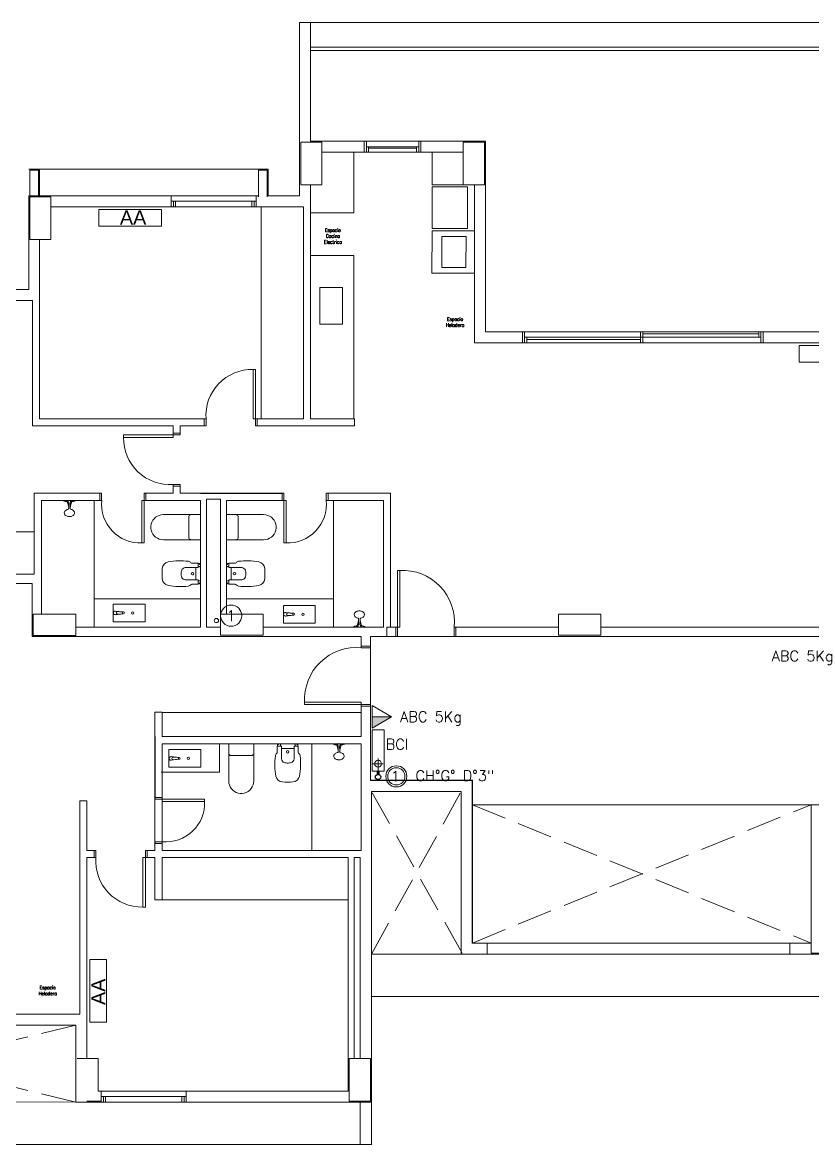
# Model space of a CAD drawing. Header units: millimetres. Extents: x 917 to 1168, y -421 to -23.
# Drawn here: x 1003.32 to 1014.49, y -242.46 to -226.6 of the extents above; entities that cross this region are included whole.
import ezdxf
from ezdxf.enums import TextEntityAlignment as Align

# ---------------------------------------------------------------- set-up
doc = ezdxf.new("R2010")
doc.units = ezdxf.units.MM
doc.header["$LTSCALE"] = 0.1
for name, pattern in [('ACAD_ISO02W100', [15, 12, -3]), ('CONTINUA', [0]), ('DASHED', [0.7, 0.5, -0.2])]:
    doc.linetypes.add(name, pattern=pattern)
doc.layers.get('0').update_dxf_attribs({"lineweight": 5})
for name, color, linetype, lineweight in [('00-Agua Fria', 5, 'ACAD_ISO02W100', 20), ('00-Texto AF', 7, 'Continuous', 18), ('00_Incendio_Bocas Incendio', 1, 'Continuous', 30), ('00_Incendio_Cañeria', 1, 'Continuous', 30), ('00_Incendio_Matafuego', 1, 'Continuous', 20), ('00_Incendio_Montantes', 1, 'Continuous', 30), ('00_Incendio_Numeracion Montantes', 1, 'Continuous', 30), ('00_Incendio_Textos', 7, 'Continuous', 13), ('A-DETL', 7, 'Continuous', 5), ('A-DETL-GENF', 7, 'Continuous', 5), ('Arq-Equipamiento', 250, 'Continuous', 5), ('MUEBLES', 250, 'Continuous', 5), ('P-SANR-FIXT', 7, 'Continuous', 5)]:
    doc.layers.add(name, color=color, linetype=linetype, lineweight=lineweight)
doc.styles.add('Instal Sanit', font='techb___.ttf', dxfattribs={"height": 0.15})
doc.styles.add('Romans', font='romans.shx')
doc.styles.add('Romans 1.50', font='romans.shx', dxfattribs={"width": 0.8, "height": 0.15})
doc.styles.get("Standard").update_dxf_attribs({"font": 'arial.ttf'})

# ---------------------------------------------------------------- blocks, each defined once
blk = doc.blocks.new('Shower-Valve_Trim-KOHLER-Alteo-K-TS45106 - 2_5 GPM_ 2BZ-Oil-Rubed Nickel-V9-2-TORRE-ARQ- PB _-2_14_')
at = {"color": 8}
for p, q in [((4.331, 6.357), (4.342, 6.4)), ((4.335, 6.358), (4.331, 6.357)), ((4.342, 6.4), (4.352, 6.443)), ((4.352, 6.443), (4.355, 6.441)), ((4.367, 6.379), (4.352, 6.381)), ((4.36, 6.413), (4.374, 6.407)), ((4.361, 6.48), (4.366, 6.476)), ((4.411, 6.367), (4.364, 6.367)), ((4.369, 6.383), (4.368, 6.38)), ((4.448, 6.364), (4.369, 6.383)), ((4.374, 6.406), (4.374, 6.403)), ((4.374, 6.403), (4.453, 6.384)), ((4.377, 6.419), (4.418, 6.397)), ((4.412, 6.368), (4.413, 6.369)), ((4.419, 6.395), (4.419, 6.397)), ((4.46, 6.358), (4.452, 6.36)), ((4.458, 6.385), (4.466, 6.383)), ((4.329, 6.322), (4.322, 6.321))]:
    blk.add_line(p, q, dxfattribs=at)
for centre, radius, start, end in [((3.694, 6.704), 0.742, 329.2512, 332.5706), ((4.334, 6.361), 0.00318, 277.5027, 325.6058), ((4.152, 6.485), 0.224, 325.6058, 331.631), ((4.352, 6.378), 0.00308, 84.7991, 151.631), ((4.366, 6.355), 0.0149, 139.9319, 152.5706), ((4.353, 6.439), 0.00318, 6.8967, 54.9998), ((4.36, 6.36), 0.00706, 97.5233, 139.9319), ((4.134, 6.412), 0.224, 0.8715, 6.8967), ((4.361, 6.416), 0.00308, 180.8715, 247.7034), ((4.359, 6.368), 0.000695, 277.5233, 356.273), ((4.36, 6.368), 0.000526, 67.974, 174.1815), ((4.364, 6.377), 0.00985, 247.974, 269.7963), ((4.363, 6.472), 0.00488, 3.2512, 51.8578), ((4.367, 6.38), 0.000995, 264.7991, 346.2512), ((3.627, 6.43), 0.742, 359.9319, 3.2512), ((4.384, 6.429), 0.0149, 179.9319, 192.5706), ((4.377, 6.427), 0.00706, 192.5706, 234.9792), ((4.372, 6.421), 0.000695, 336.2295, 54.9792), ((4.373, 6.421), 0.000526, 158.321, 264.5285), ((4.372, 6.41), 0.00985, 62.7062, 84.5285), ((4.373, 6.406), 0.000995, 346.2512, 67.7034), ((4.411, 6.368), 0.000762, 270.102, 0.7892), ((4.413, 6.368), 0.000925, 95.992, 180.7892), ((4.413, 6.368), 0.000513, 166.2512, 262.7617), ((4.431, 6.016), 0.351, 89.9462, 93.0688), ((4.418, 6.397), 0.000762, 331.7133, 62.4005), ((4.42, 6.396), 0.000513, 69.7408, 166.2512), ((4.419, 6.396), 0.000925, 151.7133, 236.5105), ((4.599, 6.699), 0.351, 239.4337, 242.5563), ((4.451, 6.374), 0.0125, 223.4853, 233.5491), ((4.444, 6.365), 0.00187, 233.5491, 279.6431), ((4.45, 6.373), 0.0125, 98.9534, 109.0171), ((4.449, 6.384), 0.00187, 52.8594, 98.9534), ((4.454, 6.367), 0.00706, 209.187, 256.2512), ((4.423, 6.369), 0.0319, 28.2837, 30.72), ((4.456, 6.378), 0.00706, 76.2512, 123.3154), ((4.55, 6.348), 0.0905, 173.6286, 201.4124), ((4.55, 6.35), 0.0905, 131.0901, 158.8739), ((4.522, 6.383), 0.0469, 98.1403, 131.0901), ((4.521, 6.39), 0.0399, 63.1746, 98.1403), ((4.52, 6.389), 0.0408, 36.2602, 63.1746), ((4.501, 6.375), 0.0652, 13.9127, 36.2602), ((4.467, 6.37), 0.0998, 333.2817, 346.2512), ((4.48, 6.369), 0.0869, 359.2207, 13.9127), ((4.467, 6.37), 0.0998, 346.2512, 359.2207), ((4.328, 6.327), 0.00488, 280.6447, 329.2512), ((4.509, 6.332), 0.0469, 201.4124, 234.3622), ((4.505, 6.327), 0.0399, 234.3622, 269.3279), ((4.505, 6.328), 0.0408, 269.3279, 296.2423), ((4.495, 6.35), 0.0652, 296.2423, 318.5898), ((4.478, 6.364), 0.0869, 318.5898, 333.2817)]:
    blk.add_arc(centre, radius, start, end, dxfattribs=at)
blk = doc.blocks.new('Sanitary_Toilets_Ceramica-Catalano_Zero-70-One-Piece-Close-Coupled-Syphonic - Default-V1-2-TORRE-ARQ- PB _-2_14_')
at = {"layer": 'A-DETL-GENF', "color": 8}
for p, q in [((0.044, 0.177), (0.001, 0.177)), ((0.089, 0.177), (0.044, 0.177)), ((0.133, 0.177), (0.089, 0.177)), ((0.133, 0.177), (0.142, 0.176)), ((0.524, 0.177), (0.133, 0.177)), ((0.142, 0.176), (0.133, 0.177)), ((0.142, 0.176), (0.151, 0.171)), ((0.151, 0.171), (0.142, 0.176)), ((0.151, 0.171), (0.157, 0.165)), ((0.157, 0.165), (0.151, 0.171)), ((0.157, 0.165), (0.162, 0.156)), ((0.162, 0.156), (0.157, 0.165)), ((0.553, 0.175), (0.524, 0.177)), ((0.581, 0.167), (0.553, 0.175)), ((0.608, 0.156), (0.581, 0.167)), ((0.162, 0.156), (0.163, 0.147)), ((0.163, 0.147), (0.162, 0.156)), ((0.163, 0.147), (0.163, -0.147)), ((0.163, 0.098), (0.163, 0.147)), ((0.163, 0.049), (0.163, 0.098)), ((0.163, 0), (0.163, 0.049)), ((0.633, 0.14), (0.608, 0.156)), ((0.654, 0.12), (0.633, 0.14)), ((0.672, 0.097), (0.654, 0.12)), ((0.686, 0.071), (0.672, 0.097)), ((0.696, 0.043), (0.686, 0.071)), ((0.7, 0.015), (0.696, 0.043)), ((0.7, -0.015), (0.7, 0.015)), ((0.162, -0.156), (0.157, -0.165)), ((0.157, -0.165), (0.162, -0.156)), ((0.163, -0.147), (0.162, -0.156)), ((0.162, -0.156), (0.163, -0.147)), ((0.163, -0.049), (0.163, 0)), ((0.163, -0.098), (0.163, -0.049)), ((0.163, -0.147), (0.163, -0.098)), ((0.581, -0.167), (0.608, -0.156)), ((0.608, -0.156), (0.633, -0.14)), ((0.633, -0.14), (0.654, -0.12)), ((0.654, -0.12), (0.672, -0.097)), ((0.672, -0.097), (0.686, -0.071)), ((0.686, -0.071), (0.696, -0.043)), ((0.696, -0.043), (0.7, -0.015)), ((0.001, -0.177), (0.044, -0.177)), ((0.044, -0.177), (0.089, -0.177)), ((0.089, -0.177), (0.133, -0.177)), ((0.142, -0.176), (0.133, -0.177)), ((0.133, -0.177), (0.142, -0.176)), ((0.133, -0.177), (0.524, -0.177)), ((0.151, -0.171), (0.142, -0.176)), ((0.142, -0.176), (0.151, -0.171)), ((0.157, -0.165), (0.151, -0.171)), ((0.151, -0.171), (0.157, -0.165)), ((0.524, -0.177), (0.553, -0.175)), ((0.553, -0.175), (0.581, -0.167))]:
    blk.add_line(p, q, dxfattribs=at)
blk = doc.blocks.new('Vitreous china bidet _ Debba _ Roca _ 355994xx0 - White - Debba- Roca-2705266-2-TORRE-ARQ- PB _-2_14_')
at = {"layer": 'P-SANR-FIXT', "color": 8}
for p, q in [((-0.024, 0.169), (-0.024, 0.08)), ((0.036, 0.08), (0.036, 0.262)), ((0.214, 0.262), (0.214, 0.08)), ((0.274, 0.08), (0.274, 0.169)), ((-0.024, 0.08), (-0.019, 0.08)), ((-0.019, 0.08), (-0.019, 0.06)), ((-0.019, 0.08), (0.022, 0.08)), ((-0.019, 0.06), (-0.006, 0.06)), ((-0.006, 0.06), (-0.006, 0.051)), ((0.022, 0.08), (0.036, 0.08)), ((0.022, 0.06), (0.022, 0.08)), ((0.026, 0.06), (0.022, 0.06)), ((0.026, 0.051), (0.026, 0.06)), ((0.036, 0.116), (0.214, 0.116)), ((0.214, 0.08), (0.228, 0.08)), ((0.224, 0.06), (0.228, 0.06)), ((0.224, 0.051), (0.224, 0.06)), ((0.228, 0.08), (0.269, 0.08)), ((0.228, 0.06), (0.228, 0.08)), ((0.256, 0.051), (0.256, 0.06)), ((0.256, 0.06), (0.269, 0.06)), ((0.269, 0.06), (0.269, 0.08)), ((0.269, 0.08), (0.274, 0.08))]:
    blk.add_line(p, q, dxfattribs=at)
for centre, radius, start, end in [((0.809, 0.337), 0.867, 168.7556, 187.8739), ((0.058, 0.487), 0.101, 93.8692, 168.7556), ((0.125, -0.511), 1.101, 86.1308, 93.8692), ((0.192, 0.487), 0.101, 11.2444, 86.1308), ((-0.559, 0.337), 0.867, 352.1261, 11.2444), ((0.129, 0.135), 0.186, 91.3288, 106.151), ((0.121, 0.135), 0.186, 73.849, 88.6712), ((0.009, 0.227), 0.0594, 187.8739, 225.1331), ((-0.041, 0.169), 0.0175, 0, 63.7001), ((0.1, 0.253), 0.0649, 110.1691, 171.8309), ((0.125, 0.161), 0.0175, 0, 180), ((0.125, 0.161), 0.0175, 180, 0), ((0.15, 0.253), 0.0649, 8.1691, 69.8309), ((0.29, 0.169), 0.0167, 126.2715, 179.7285), ((0.241, 0.227), 0.0594, 311.2548, 352.1261)]:
    blk.add_arc(centre, radius, start, end, dxfattribs=at)
blk = doc.blocks.new('Bacha 45x25cm')
at = {"layer": 'MUEBLES', "color": 8}
for p, q in [((0.112, 0.146), (0.099, 0.028)), ((0.106, 0.062), (0.113, 0.127)), ((0.137, 0.126), (0.144, 0.062)), ((0.138, 0.146), (0.151, 0.028))]:
    blk.add_line(p, q, dxfattribs=at)
blk.add_lwpolyline([(0, 0.45), (0.25, 0.45), (0.25, 0), (0, 0)], close=True, dxfattribs=at)
blk.add_circle((0.125, 0.275), 0.0166, dxfattribs=at)
for centre, radius, start, end in [((0.125, 0.146), 0.0134, 0, 180), ((0.125, 0.028), 0.0256, 168.1721, 11.8279), ((0.125, 0.062), 0.0188, 167.2829, 12.8468), ((0.125, 0.126), 0.0117, 360, 173.6414)]:
    blk.add_arc(centre, radius, start, end, dxfattribs=at)
blk = doc.blocks.new('Shower-Valve_Trim-KOHLER-Alteo-K-TS45106 - 2_5 GPM_ 2BZ-Oil-Rubed Nickel-V13-2-TORRE-ARQ- PB _-2_14_')
at = {"layer": 'P-SANR-FIXT'}
for p, q in [((1.611, -12.188), (1.602, -12.224)), ((1.604, -12.189), (1.611, -12.188)), ((1.475, -12.251), (1.467, -12.249)), ((1.473, -12.225), (1.481, -12.227)), ((1.56, -12.27), (1.481, -12.25)), ((1.486, -12.23), (1.564, -12.25)), ((1.514, -12.262), (1.514, -12.263)), ((1.556, -12.286), (1.515, -12.264)), ((1.521, -12.234), (1.521, -12.236)), ((1.522, -12.234), (1.569, -12.234)), ((1.559, -12.273), (1.56, -12.27)), ((1.573, -12.28), (1.559, -12.274)), ((1.564, -12.25), (1.565, -12.247)), ((1.566, -12.246), (1.581, -12.247)), ((1.572, -12.346), (1.567, -12.342)), ((1.581, -12.31), (1.572, -12.346)), ((1.581, -12.31), (1.578, -12.308)), ((1.592, -12.267), (1.581, -12.31)), ((1.602, -12.224), (1.592, -12.267)), ((1.599, -12.224), (1.602, -12.224))]:
    blk.add_line(p, q, dxfattribs=at)
for centre, radius, start, end in [((1.466, -12.236), 0.0998, 153.2887, 166.2582), ((1.455, -12.231), 0.0869, 138.5968, 153.2887), ((1.439, -12.216), 0.0652, 116.2493, 138.5968), ((1.428, -12.194), 0.0408, 89.3349, 116.2493), ((1.428, -12.193), 0.0399, 54.3692, 89.3349), ((1.424, -12.199), 0.0469, 21.4194, 54.3692), ((1.383, -12.215), 0.0905, 353.6356, 21.4194), ((2.239, -12.57), 0.742, 149.2582, 152.5776), ((1.605, -12.194), 0.00488, 100.6517, 149.2582), ((1.466, -12.236), 0.0998, 166.2582, 179.2277), ((1.454, -12.236), 0.0869, 179.2277, 193.9197), ((1.433, -12.241), 0.0652, 193.9197, 216.2672), ((1.413, -12.256), 0.0408, 216.2672, 243.1815), ((1.412, -12.257), 0.0399, 243.1815, 278.1473), ((1.411, -12.25), 0.0469, 278.1473, 311.0971), ((1.383, -12.217), 0.0905, 311.0971, 338.8809), ((1.477, -12.245), 0.00706, 256.2582, 303.3224), ((1.479, -12.234), 0.00706, 29.194, 76.2582), ((1.511, -12.236), 0.0319, 208.2907, 210.727), ((1.484, -12.251), 0.00187, 232.8664, 278.9604), ((1.483, -12.24), 0.0125, 278.9604, 289.0241), ((1.489, -12.232), 0.00187, 53.5561, 99.6501), ((1.483, -12.241), 0.0125, 43.4923, 53.5561), ((1.335, -12.566), 0.351, 59.4407, 62.5633), ((1.502, -11.883), 0.351, 269.9532, 273.0757), ((1.513, -12.263), 0.000513, 249.7478, 346.2582), ((1.514, -12.263), 0.000925, 331.7203, 56.5175), ((1.515, -12.264), 0.000762, 151.7203, 242.4075), ((1.52, -12.234), 0.000513, 346.2582, 82.7687), ((1.522, -12.235), 0.000762, 90.109, 180.7962), ((1.521, -12.235), 0.000925, 275.999, 0.7962), ((1.561, -12.277), 0.00985, 242.7132, 264.5355), ((1.56, -12.273), 0.000995, 166.2582, 247.7104), ((1.561, -12.288), 0.000695, 156.2365, 234.9862), ((1.56, -12.287), 0.000526, 338.328, 84.5355), ((1.557, -12.294), 0.00706, 12.5776, 54.9862), ((1.549, -12.296), 0.0149, 359.9389, 12.5776), ((2.306, -12.297), 0.742, 179.9389, 183.2582), ((1.566, -12.247), 0.000995, 84.8061, 166.2582), ((1.57, -12.338), 0.00488, 183.2582, 231.8648), ((1.569, -12.244), 0.00985, 67.981, 89.8033), ((1.573, -12.234), 0.000526, 247.981, 354.1885), ((1.574, -12.235), 0.000695, 97.5303, 176.28), ((1.572, -12.282), 0.00308, 0.8785, 67.7104), ((1.573, -12.227), 0.00706, 277.5303, 319.9389), ((1.799, -12.279), 0.224, 180.8785, 186.9037), ((1.58, -12.306), 0.00318, 186.9037, 235.0068), ((1.567, -12.222), 0.0149, 319.9389, 332.5776), ((1.581, -12.244), 0.00308, 264.8061, 331.638), ((1.781, -12.352), 0.224, 145.6128, 151.638), ((1.599, -12.227), 0.00318, 97.5097, 145.6128)]:
    blk.add_arc(centre, radius, start, end, dxfattribs=at)
blk = doc.blocks.new('Shower-Valve_Trim-KOHLER-Alteo-K-TS45106 - 2_5 GPM_ 2BZ-Oil-Rubed Nickel-V14-2-TORRE-ARQ- PB _-2_14_')
at = {"color": 8}
for p, q in [((1.611, -12.188), (1.602, -12.224)), ((1.604, -12.189), (1.611, -12.188)), ((1.475, -12.251), (1.467, -12.249)), ((1.473, -12.225), (1.481, -12.227)), ((1.56, -12.27), (1.481, -12.25)), ((1.486, -12.23), (1.564, -12.25)), ((1.514, -12.262), (1.514, -12.263)), ((1.556, -12.286), (1.515, -12.264)), ((1.521, -12.234), (1.521, -12.236)), ((1.522, -12.234), (1.569, -12.234)), ((1.559, -12.273), (1.56, -12.27)), ((1.573, -12.28), (1.559, -12.274)), ((1.564, -12.25), (1.565, -12.247)), ((1.566, -12.246), (1.581, -12.247)), ((1.572, -12.346), (1.567, -12.342)), ((1.581, -12.31), (1.572, -12.346)), ((1.581, -12.31), (1.578, -12.308)), ((1.592, -12.267), (1.581, -12.31)), ((1.602, -12.224), (1.592, -12.267)), ((1.599, -12.224), (1.602, -12.224))]:
    blk.add_line(p, q, dxfattribs=at)
for centre, radius, start, end in [((1.466, -12.236), 0.0998, 153.2887, 166.2582), ((1.455, -12.231), 0.0869, 138.5968, 153.2887), ((1.439, -12.216), 0.0652, 116.2493, 138.5968), ((1.428, -12.194), 0.0408, 89.3349, 116.2493), ((1.428, -12.193), 0.0399, 54.3692, 89.3349), ((1.424, -12.199), 0.0469, 21.4194, 54.3692), ((1.383, -12.215), 0.0905, 353.6356, 21.4194), ((2.239, -12.57), 0.742, 149.2582, 152.5776), ((1.605, -12.194), 0.00488, 100.6517, 149.2582), ((1.466, -12.236), 0.0998, 166.2582, 179.2277), ((1.454, -12.236), 0.0869, 179.2277, 193.9197), ((1.433, -12.241), 0.0652, 193.9197, 216.2672), ((1.413, -12.256), 0.0408, 216.2672, 243.1815), ((1.412, -12.257), 0.0399, 243.1815, 278.1473), ((1.411, -12.25), 0.0469, 278.1473, 311.0971), ((1.383, -12.217), 0.0905, 311.0971, 338.8809), ((1.477, -12.245), 0.00706, 256.2582, 303.3224), ((1.479, -12.234), 0.00706, 29.194, 76.2582), ((1.511, -12.236), 0.0319, 208.2907, 210.727), ((1.484, -12.251), 0.00187, 232.8664, 278.9604), ((1.483, -12.24), 0.0125, 278.9604, 289.0241), ((1.489, -12.232), 0.00187, 53.5561, 99.6501), ((1.483, -12.241), 0.0125, 43.4923, 53.5561), ((1.335, -12.566), 0.351, 59.4407, 62.5633), ((1.502, -11.883), 0.351, 269.9532, 273.0757), ((1.513, -12.263), 0.000513, 249.7478, 346.2582), ((1.514, -12.263), 0.000925, 331.7203, 56.5175), ((1.515, -12.264), 0.000762, 151.7203, 242.4075), ((1.52, -12.234), 0.000513, 346.2582, 82.7687), ((1.522, -12.235), 0.000762, 90.109, 180.7962), ((1.521, -12.235), 0.000925, 275.999, 0.7962), ((1.561, -12.277), 0.00985, 242.7132, 264.5355), ((1.56, -12.273), 0.000995, 166.2582, 247.7104), ((1.561, -12.288), 0.000695, 156.2365, 234.9862), ((1.56, -12.287), 0.000526, 338.328, 84.5355), ((1.557, -12.294), 0.00706, 12.5776, 54.9862), ((1.549, -12.296), 0.0149, 359.9389, 12.5776), ((2.306, -12.297), 0.742, 179.9389, 183.2582), ((1.566, -12.247), 0.000995, 84.8061, 166.2582), ((1.57, -12.338), 0.00488, 183.2582, 231.8648), ((1.569, -12.244), 0.00985, 67.981, 89.8033), ((1.573, -12.234), 0.000526, 247.981, 354.1885), ((1.574, -12.235), 0.000695, 97.5303, 176.28), ((1.572, -12.282), 0.00308, 0.8785, 67.7104), ((1.573, -12.227), 0.00706, 277.5303, 319.9389), ((1.799, -12.279), 0.224, 180.8785, 186.9037), ((1.58, -12.306), 0.00318, 186.9037, 235.0068), ((1.567, -12.222), 0.0149, 319.9389, 332.5776), ((1.581, -12.244), 0.00308, 264.8061, 331.638), ((1.781, -12.352), 0.224, 145.6128, 151.638), ((1.599, -12.227), 0.00318, 97.5097, 145.6128)]:
    blk.add_arc(centre, radius, start, end, dxfattribs=at)
blk = doc.blocks.new('Shower-Valve_Trim-KOHLER-Alteo-K-TS45106 - 2_5 GPM_ 2BZ-Oil-Rubed Nickel-684691-2-TORRE-ARQ- PB _-2_14_')
at = {"color": 8}
for p, q in [((6.697, 2.814), (6.707, 2.857)), ((6.707, 2.857), (6.718, 2.9)), ((6.718, 2.9), (6.721, 2.898)), ((6.726, 2.87), (6.74, 2.864)), ((6.727, 2.936), (6.732, 2.932)), ((6.74, 2.863), (6.74, 2.86)), ((6.74, 2.86), (6.818, 2.84)), ((6.743, 2.876), (6.784, 2.854)), ((6.695, 2.779), (6.688, 2.777)), ((6.7, 2.814), (6.697, 2.814)), ((6.733, 2.836), (6.718, 2.837)), ((6.777, 2.824), (6.73, 2.824)), ((6.735, 2.84), (6.734, 2.837)), ((6.813, 2.82), (6.735, 2.84)), ((6.778, 2.824), (6.778, 2.826)), ((6.785, 2.852), (6.785, 2.853)), ((6.826, 2.815), (6.818, 2.817)), ((6.824, 2.841), (6.832, 2.839))]:
    blk.add_line(p, q, dxfattribs=at)
for centre, radius, start, end in [((6.719, 2.895), 0.00318, 6.8897, 54.9928), ((6.5, 2.869), 0.224, 0.8645, 6.8897), ((6.727, 2.872), 0.00308, 180.8645, 247.6964), ((6.729, 2.928), 0.00488, 3.2443, 51.8508), ((5.993, 2.887), 0.742, 359.9249, 3.2443), ((6.75, 2.886), 0.0149, 179.9249, 192.5636), ((6.742, 2.884), 0.00706, 192.5636, 234.9722), ((6.738, 2.878), 0.000695, 336.2225, 54.9722), ((6.739, 2.877), 0.000526, 158.314, 264.5215), ((6.738, 2.867), 0.00985, 62.6992, 84.5215), ((6.739, 2.863), 0.000995, 346.2443, 67.6964), ((6.916, 2.807), 0.0905, 131.0831, 158.8669), ((6.888, 2.84), 0.0469, 98.1333, 131.0831), ((6.887, 2.847), 0.0399, 63.1676, 98.1333), ((6.886, 2.846), 0.0408, 36.2532, 63.1676), ((6.867, 2.831), 0.0652, 13.9057, 36.2532), ((6.694, 2.783), 0.00488, 280.6377, 329.2443), ((6.06, 3.16), 0.742, 329.2443, 332.5636), ((6.7, 2.817), 0.00318, 277.4957, 325.5988), ((6.518, 2.942), 0.224, 325.5988, 331.624), ((6.718, 2.834), 0.00308, 84.7921, 151.624), ((6.732, 2.812), 0.0149, 139.9249, 152.5636), ((6.726, 2.817), 0.00706, 97.5163, 139.9249), ((6.725, 2.824), 0.000695, 277.5163, 356.266), ((6.73, 2.834), 0.00985, 247.967, 269.7893), ((6.726, 2.824), 0.000526, 67.967, 174.1745), ((6.733, 2.837), 0.000995, 264.7921, 346.2443), ((6.777, 2.825), 0.000762, 270.095, 0.7822), ((6.779, 2.825), 0.000925, 95.985, 180.7822), ((6.779, 2.824), 0.000513, 166.2443, 262.7547), ((6.797, 2.473), 0.351, 89.9392, 93.0618), ((6.784, 2.853), 0.000762, 331.7063, 62.3935), ((6.785, 2.853), 0.000925, 151.7063, 236.5035), ((6.786, 2.853), 0.000513, 69.7338, 166.2443), ((6.964, 3.156), 0.351, 239.4267, 242.5493), ((6.816, 2.83), 0.0125, 223.4783, 233.5421), ((6.81, 2.822), 0.00187, 233.5421, 279.6361), ((6.816, 2.83), 0.0125, 98.9464, 109.0102), ((6.82, 2.824), 0.00706, 209.1801, 256.2443), ((6.815, 2.841), 0.00187, 52.8524, 98.9464), ((6.788, 2.826), 0.0319, 28.2767, 30.713), ((6.822, 2.834), 0.00706, 76.2443, 123.3084), ((6.916, 2.805), 0.0905, 173.6216, 201.4054), ((6.875, 2.789), 0.0469, 201.4054, 234.3552), ((6.871, 2.783), 0.0399, 234.3552, 269.3209), ((6.871, 2.784), 0.0408, 269.3209, 296.2353), ((6.86, 2.806), 0.0652, 296.2353, 318.5828), ((6.844, 2.82), 0.0869, 318.5828, 333.2748), ((6.833, 2.826), 0.0998, 333.2748, 346.2443), ((6.833, 2.826), 0.0998, 346.2443, 359.2137), ((6.845, 2.826), 0.0869, 359.2137, 13.9057)]:
    blk.add_arc(centre, radius, start, end, dxfattribs=at)
blk = doc.blocks.new('2-3y4P F')
at = {"color": 8, "lineweight": 18}
for p, q in [((744.734, -257.24), (744.579, -257.24)), ((744.579, -257.24), (744.579, -259.689)), ((744.734, -258.917), (744.734, -257.24)), ((744.734, -257.24), (760.799, -257.24)), ((752.017, -257.589), (744.734, -257.589)), ((752.017, -257.636), (744.734, -257.636)), ((744.719, -258.932), (744.594, -258.932)), ((744.594, -258.932), (744.594, -259.073)), ((744.894, -258.932), (744.719, -258.932)), ((744.719, -258.932), (744.894, -258.932)), ((745.493, -258.917), (744.734, -258.917)), ((744.894, -259.057), (744.894, -258.932)), ((744.894, -258.932), (744.894, -259.073)), ((745.493, -258.919), (745.493, -258.917)), ((745.493, -258.917), (746.293, -258.917)), ((745.493, -259.071), (745.493, -258.919)), ((745.493, -258.919), (745.523, -258.919)), ((745.523, -258.919), (745.523, -259.071)), ((746.263, -259.071), (746.263, -258.919)), ((746.263, -258.919), (746.293, -258.919)), ((747.207, -258.917), (746.293, -258.917)), ((746.293, -258.917), (746.293, -258.919)), ((746.293, -258.919), (746.293, -259.071)), ((747.051, -258.932), (746.892, -258.932)), ((746.892, -258.932), (746.892, -259.057)), ((746.892, -258.932), (747.051, -258.932)), ((746.892, -259.073), (746.892, -258.932)), ((747.192, -258.932), (747.051, -258.932)), ((747.192, -259.532), (747.192, -258.932)), ((747.192, -258.932), (747.192, -259.532)), ((747.207, -261.611), (747.207, -258.917)), ((744.594, -259.073), (744.594, -259.532)), ((744.594, -259.532), (744.594, -259.073)), ((744.894, -259.058), (744.894, -259.057)), ((744.894, -259.07), (744.894, -259.058)), ((744.894, -259.071), (744.894, -259.07)), ((744.894, -259.073), (744.894, -259.071)), ((744.894, -259.532), (744.894, -259.073)), ((744.894, -259.073), (745.493, -259.073)), ((745.347, -259.073), (745.347, -259.932)), ((745.493, -259.073), (745.493, -259.071)), ((745.523, -259.071), (745.493, -259.071)), ((746.293, -259.073), (745.493, -259.073)), ((745.523, -259.071), (745.523, -258.995)), ((745.523, -258.995), (745.553, -258.995)), ((745.553, -259.071), (745.523, -259.071)), ((745.553, -258.995), (745.553, -259.071)), ((746.233, -258.995), (745.553, -258.995)), ((745.553, -259.018), (745.553, -259.009)), ((746.233, -259.018), (745.553, -259.018)), ((745.553, -259.071), (746.233, -259.071)), ((746.233, -259.071), (746.233, -258.995)), ((746.233, -258.995), (746.263, -258.995)), ((746.233, -259.009), (746.233, -259.018)), ((746.263, -259.071), (746.233, -259.071)), ((746.263, -258.995), (746.263, -259.071)), ((746.293, -259.071), (746.263, -259.071)), ((746.293, -259.071), (746.293, -259.073)), ((746.293, -259.073), (746.892, -259.073)), ((746.451, -259.532), (746.451, -259.073)), ((746.892, -259.057), (746.892, -259.058)), ((746.892, -259.058), (746.892, -259.07)), ((746.892, -259.07), (746.892, -259.071)), ((746.892, -259.071), (746.892, -259.073)), ((746.892, -259.073), (746.892, -259.532)), ((740.905, -259.312), (740.75, -259.312)), ((740.89, -259.327), (740.765, -259.327)), ((740.765, -259.327), (740.765, -259.689)), ((740.89, -259.327), (740.89, -259.689)), ((740.905, -259.689), (740.905, -259.312)), ((743.981, -259.312), (740.905, -259.312)), ((744.136, -259.312), (743.981, -259.312)), ((744.121, -259.327), (743.996, -259.327)), ((743.996, -259.327), (743.996, -259.704)), ((744.121, -259.327), (744.121, -259.704)), ((744.136, -259.689), (744.136, -259.312)), ((744.594, -259.532), (744.719, -259.532)), ((744.735, -259.532), (744.594, -259.532)), ((744.719, -259.532), (744.72, -259.532)), ((744.72, -259.532), (744.732, -259.532)), ((744.732, -259.532), (744.733, -259.532)), ((744.733, -259.532), (744.735, -259.532)), ((744.735, -259.532), (744.894, -259.532)), ((744.735, -262.842), (744.735, -259.532)), ((746.892, -259.532), (746.451, -259.532)), ((746.892, -259.532), (747.051, -259.532)), ((747.051, -259.532), (747.052, -259.532)), ((747.051, -259.532), (747.051, -261.767)), ((747.192, -259.532), (747.051, -259.532)), ((747.052, -259.532), (747.053, -259.532)), ((747.053, -259.532), (747.066, -259.532)), ((747.066, -259.532), (747.067, -259.532)), ((747.067, -259.532), (747.192, -259.532)), ((740.75, -259.689), (740.75, -261.014)), ((742.765, -259.689), (740.75, -259.689)), ((740.765, -259.706), (740.764, -259.706)), ((740.764, -259.706), (740.764, -260.306)), ((740.764, -259.706), (740.765, -259.706)), ((740.764, -260.306), (740.764, -259.706)), ((740.89, -259.706), (740.765, -259.706)), ((740.89, -259.706), (740.89, -259.704)), ((741.064, -259.706), (740.89, -259.706)), ((740.89, -259.706), (741.064, -259.706)), ((741.064, -259.829), (741.064, -259.706)), ((741.064, -259.706), (741.064, -259.845)), ((742.765, -259.767), (742.765, -259.689)), ((742.765, -259.689), (743.965, -259.689)), ((743.996, -259.689), (743.965, -259.689)), ((743.965, -259.689), (743.965, -259.767)), ((744.579, -259.689), (744.121, -259.689)), ((741.064, -259.83), (741.064, -259.829)), ((741.064, -259.843), (741.064, -259.83)), ((741.064, -259.844), (741.064, -259.843)), ((741.064, -259.845), (741.064, -259.844)), ((741.064, -260.306), (741.064, -259.845)), ((741.064, -259.845), (742.765, -259.845)), ((742.765, -259.767), (742.795, -259.767)), ((742.765, -259.845), (742.765, -259.767)), ((742.795, -259.845), (742.765, -259.845)), ((742.795, -259.767), (742.825, -259.767)), ((742.795, -259.845), (742.795, -259.767)), ((742.795, -259.767), (742.795, -259.845)), ((742.825, -259.845), (742.795, -259.845)), ((742.825, -259.767), (743.905, -259.767)), ((742.825, -259.782), (742.825, -259.767)), ((742.825, -259.767), (742.825, -259.845)), ((742.825, -259.845), (743.905, -259.845)), ((743.905, -259.767), (743.905, -259.782)), ((743.905, -259.767), (743.935, -259.767)), ((743.905, -259.845), (743.905, -259.767)), ((743.935, -259.845), (743.905, -259.845)), ((743.935, -259.767), (743.935, -259.845)), ((743.935, -259.767), (743.965, -259.767)), ((743.935, -259.845), (743.935, -259.767)), ((743.965, -259.845), (743.935, -259.845)), ((743.965, -259.767), (743.965, -259.845)), ((743.965, -259.845), (744.635, -259.845)), ((744.035, -259.845), (744.035, -262.842)), ((744.635, -259.845), (744.635, -262.842)), ((744.732, -259.844), (744.735, -259.844)), ((744.735, -259.843), (744.733, -259.843)), ((744.733, -259.845), (744.735, -259.845)), ((745.347, -259.932), (744.735, -259.932)), ((746.45, -260.783), (746.451, -260.182)), ((746.451, -260.182), (747.051, -260.182)), ((740.764, -260.306), (740.765, -260.306)), ((740.765, -260.306), (740.764, -260.306)), ((740.765, -260.306), (740.89, -260.306)), ((740.89, -260.306), (740.765, -260.306)), ((740.89, -260.306), (741.064, -260.306)), ((740.905, -262.842), (740.905, -260.306)), ((746.591, -260.263), (746.59, -260.703)), ((746.931, -260.263), (746.591, -260.263)), ((746.93, -260.703), (746.931, -260.263)), ((744.735, -260.532), (745.347, -260.532)), ((745.347, -260.532), (745.347, -262.842)), ((747.05, -260.783), (746.45, -260.783)), ((746.59, -260.703), (746.93, -260.703)), ((745.187, -260.985), (744.867, -260.985)), ((744.867, -261.505), (744.867, -260.985)), ((745.187, -261.505), (745.187, -260.985)), ((740.75, -261.014), (737.659, -261.014)), ((737.659, -261.17), (740.805, -261.17)), ((740.805, -261.17), (740.805, -262.942)), ((744.867, -261.505), (745.187, -261.505)), ((747.729, -261.611), (747.207, -261.611)), ((747.729, -261.767), (747.729, -261.611)), ((747.729, -261.611), (747.759, -261.611)), ((747.759, -261.611), (747.759, -261.767)), ((749.399, -261.611), (747.759, -261.611)), ((749.399, -261.689), (749.399, -261.611)), ((749.399, -261.611), (749.429, -261.611)), ((749.429, -261.611), (749.429, -261.689)), ((751.069, -261.611), (749.429, -261.611)), ((751.069, -261.689), (751.069, -261.611)), ((751.069, -261.611), (751.099, -261.611)), ((751.099, -261.611), (751.099, -261.689)), ((751.099, -261.767), (751.099, -261.611)), ((751.099, -261.611), (751.129, -261.611)), ((751.967, -261.611), (751.129, -261.611)), ((751.129, -261.611), (751.129, -261.767)), ((747.052, -261.764), (747.051, -261.764)), ((747.051, -261.767), (747.729, -261.767)), ((747.759, -261.767), (747.729, -261.767)), ((747.759, -261.767), (747.759, -261.689)), ((747.759, -261.689), (747.789, -261.689)), ((747.789, -261.767), (747.759, -261.767)), ((747.789, -261.689), (747.789, -261.767)), ((749.399, -261.689), (747.789, -261.689)), ((747.789, -261.734), (747.789, -261.719)), ((747.789, -261.719), (749.399, -261.719)), ((747.789, -261.767), (749.399, -261.767)), ((749.399, -261.767), (749.399, -261.689)), ((749.399, -261.689), (749.429, -261.689)), ((749.429, -261.689), (749.399, -261.689)), ((749.399, -261.719), (749.399, -261.734)), ((749.429, -261.767), (749.399, -261.767)), ((749.429, -261.649), (749.429, -261.638)), ((749.429, -261.638), (751.069, -261.638)), ((749.429, -261.689), (749.429, -261.767)), ((749.429, -261.689), (751.069, -261.689)), ((749.429, -261.767), (751.099, -261.767)), ((751.069, -261.638), (751.069, -261.649)), ((751.099, -261.689), (751.069, -261.689)), ((751.129, -261.767), (751.099, -261.767)), ((751.129, -261.767), (751.967, -261.767)), ((743.921, -262.842), (743.921, -262.142)), ((743.921, -262.142), (743.956, -262.142)), ((743.956, -262.142), (743.956, -262.842)), ((743.231, -262.842), (740.905, -262.842)), ((743.231, -262.942), (743.231, -262.842)), ((743.231, -262.842), (743.256, -262.842)), ((743.256, -262.842), (743.256, -262.942)), ((743.956, -262.842), (743.921, -262.842)), ((743.956, -262.942), (743.956, -262.842)), ((743.956, -262.842), (743.981, -262.842)), ((744.635, -262.842), (743.981, -262.842)), ((743.981, -262.842), (743.981, -262.942)), ((745.354, -262.842), (744.735, -262.842)), ((745.354, -262.942), (745.354, -262.842)), ((740.805, -262.942), (742.791, -262.942)), ((742.791, -262.942), (742.791, -263.043)), ((742.791, -263.043), (742.891, -263.043)), ((742.791, -263.068), (742.791, -263.043)), ((742.891, -262.942), (743.231, -262.942)), ((742.891, -263.043), (742.891, -262.942)), ((742.891, -263.043), (742.891, -263.068)), ((743.256, -262.942), (743.231, -262.942)), ((743.981, -262.942), (743.956, -262.942)), ((743.981, -262.942), (745.354, -262.942)), ((742.091, -263.068), (742.791, -263.068)), ((742.091, -263.103), (742.091, -263.068)), ((742.791, -263.103), (742.091, -263.103)), ((742.791, -263.068), (742.791, -263.103)), ((742.891, -263.068), (742.791, -263.068)), ((742.791, -263.768), (742.891, -263.768)), ((742.791, -263.793), (742.791, -263.768)), ((742.791, -263.793), (742.791, -263.893)), ((742.891, -263.793), (742.791, -263.793)), ((742.891, -263.768), (742.891, -263.793)), ((742.891, -263.893), (742.891, -263.793)), ((740.829, -263.893), (740.829, -265.038)), ((741.756, -263.893), (740.829, -263.893)), ((740.931, -265.601), (740.931, -263.994)), ((740.931, -263.994), (741.756, -263.994)), ((741.676, -263.994), (741.675, -265.783)), ((741.756, -263.893), (741.781, -263.893)), ((741.756, -263.993), (741.756, -263.893)), ((741.781, -263.993), (741.756, -263.993)), ((741.781, -263.893), (741.781, -263.993)), ((742.349, -263.994), (742.381, -263.994)), ((742.349, -264.594), (742.349, -263.994)), ((742.381, -263.893), (742.406, -263.893)), ((742.381, -263.993), (742.381, -263.893)), ((742.406, -263.993), (742.381, -263.993)), ((742.406, -263.994), (742.381, -263.994)), ((742.381, -263.994), (742.381, -264.594)), ((742.791, -263.893), (742.406, -263.893)), ((742.406, -263.893), (742.406, -263.993)), ((742.406, -263.994), (743.176, -263.994)), ((744.331, -263.893), (742.891, -263.893)), ((743.176, -263.893), (743.176, -263.894)), ((743.176, -263.994), (743.176, -265.783)), ((743.179, -263.893), (743.179, -263.895)), ((743.545, -263.894), (743.179, -263.894)), ((743.262, -265.783), (743.262, -263.978)), ((743.262, -263.978), (743.461, -263.978)), ((743.461, -263.978), (743.461, -265.599)), ((743.545, -263.895), (743.545, -263.893)), ((743.548, -263.894), (743.548, -263.893)), ((744.331, -263.894), (743.548, -263.894)), ((743.548, -265.599), (743.548, -263.994)), ((743.548, -263.994), (744.331, -263.994)), ((744.356, -263.893), (744.331, -263.893)), ((744.331, -263.893), (744.331, -263.993)), ((744.331, -263.993), (744.356, -263.993)), ((744.356, -263.994), (744.331, -263.994)), ((744.356, -263.993), (744.356, -263.893)), ((744.356, -263.994), (744.356, -264.594)), ((744.387, -263.994), (744.356, -263.994)), ((744.387, -264.594), (744.387, -263.994)), ((744.981, -263.893), (744.956, -263.893)), ((744.956, -263.893), (744.956, -263.993)), ((744.956, -263.993), (744.981, -263.993)), ((745.864, -263.893), (744.981, -263.893)), ((744.981, -263.993), (744.981, -263.893)), ((744.981, -263.994), (745.763, -263.994)), ((745.057, -263.994), (745.057, -265.783)), ((745.763, -263.994), (745.763, -265.783)), ((745.864, -265.784), (745.864, -263.893)), ((740.829, -264.438), (736.95, -264.438)), ((742.381, -264.594), (742.349, -264.594)), ((744.356, -264.594), (744.387, -264.594)), ((740.829, -265.038), (736.95, -265.038)), ((745.995, -264.984), (745.964, -264.984)), ((745.964, -264.984), (745.964, -265.784)), ((745.995, -265.784), (745.995, -264.984)), ((736.95, -265.17), (740.799, -265.17)), ((740.799, -265.17), (740.799, -265.915)), ((743.175, -265.383), (741.675, -265.383)), ((743.548, -265.383), (745.057, -265.383)), ((740.914, -265.601), (740.815, -265.601)), ((740.815, -265.601), (740.815, -265.901)), ((740.815, -265.901), (740.815, -265.601)), ((740.815, -265.601), (740.931, -265.601)), ((740.927, -265.601), (740.914, -265.601)), ((740.928, -265.601), (740.927, -265.601)), ((740.931, -265.601), (740.928, -265.601)), ((741.415, -265.601), (740.931, -265.601)), ((741.415, -265.901), (741.415, -265.601)), ((743.461, -265.599), (743.548, -265.599)), ((744.062, -265.6), (743.462, -265.6)), ((743.462, -265.6), (743.462, -265.9)), ((744.062, -265.9), (744.062, -265.6)), ((748.838, -265.6), (748.238, -265.6)), ((748.238, -265.6), (748.238, -265.784)), ((748.838, -265.784), (748.838, -265.6)), ((740.799, -265.915), (744.061, -265.915)), ((740.815, -265.901), (740.914, -265.901)), ((741.415, -265.901), (740.815, -265.901)), ((740.914, -265.901), (740.927, -265.901)), ((740.927, -265.901), (740.928, -265.901)), ((740.928, -265.901), (740.931, -265.901)), ((743.176, -265.783), (741.414, -265.783)), ((743.462, -265.9), (744.062, -265.9)), ((745.763, -265.783), (744.061, -265.783)), ((744.061, -265.915), (745.45, -265.915)), ((745.45, -265.915), (745.45, -266.052)), ((745.583, -266.052), (745.583, -265.917)), ((745.583, -265.917), (745.939, -265.917)), ((745.939, -265.784), (745.813, -265.784)), ((745.813, -265.784), (745.813, -265.917)), ((745.964, -265.784), (745.939, -265.784)), ((745.939, -265.784), (745.939, -265.917)), ((745.939, -265.917), (745.964, -265.917)), ((745.964, -265.784), (745.995, -265.784)), ((745.964, -265.917), (745.964, -265.784)), ((746.764, -265.917), (745.964, -265.917)), ((746.789, -265.784), (746.764, -265.784)), ((746.764, -265.784), (746.764, -265.917)), ((746.764, -265.917), (746.789, -265.917)), ((748.238, -265.784), (746.789, -265.784)), ((746.789, -265.917), (746.789, -265.784)), ((746.789, -265.917), (752.466, -265.917)), ((748.238, -265.784), (748.238, -265.785)), ((748.238, -265.9), (748.238, -265.784)), ((748.238, -265.785), (748.238, -265.786)), ((748.238, -265.786), (748.238, -265.799)), ((748.238, -265.799), (748.238, -265.8)), ((748.238, -265.8), (748.238, -265.9)), ((748.238, -265.9), (748.238, -265.9)), ((748.238, -265.9), (748.838, -265.9)), ((748.238, -265.9), (748.238, -265.9)), ((748.838, -265.9), (748.238, -265.9)), ((748.838, -265.785), (748.838, -265.784)), ((752.466, -265.784), (748.838, -265.784)), ((748.838, -265.784), (748.838, -265.9)), ((748.838, -265.786), (748.838, -265.785)), ((748.838, -265.799), (748.838, -265.786)), ((748.838, -265.8), (748.838, -265.799)), ((748.838, -265.9), (748.838, -265.8)), ((748.838, -265.9), (748.838, -265.9)), ((748.838, -265.9), (748.838, -265.9)), ((745.583, -266.052), (745.45, -266.052)), ((745.45, -266.052), (745.45, -266.077)), ((745.583, -266.077), (745.583, -266.052)), ((745.45, -266.077), (745.583, -266.077)), ((745.583, -266.077), (745.583, -266.877)), ((745.45, -266.846), (744.65, -266.846)), ((744.65, -266.846), (744.65, -266.877)), ((745.45, -266.877), (745.45, -266.846)), ((742.535, -266.987), (742.535, -268.192)), ((742.635, -266.987), (742.535, -266.987)), ((742.635, -267.33), (742.635, -266.987)), ((742.635, -266.989), (745.45, -266.989)), ((744.65, -266.877), (745.45, -266.877)), ((745.583, -266.877), (745.45, -266.877)), ((745.45, -266.877), (745.45, -266.902)), ((745.45, -266.902), (745.45, -267.33)), ((745.45, -266.902), (745.583, -266.902)), ((745.581, -267.951), (745.581, -266.902)), ((745.582, -267.95), (745.582, -266.902)), ((745.583, -266.902), (745.583, -266.877)), ((745.583, -267.948), (745.583, -266.902)), ((742.536, -267.33), (742.535, -267.33)), ((742.537, -267.332), (742.535, -267.332)), ((742.536, -268.192), (742.536, -267.332)), ((742.635, -267.33), (742.632, -267.33)), ((745.45, -267.33), (742.635, -267.33)), ((742.636, -268.192), (742.636, -267.432)), ((742.636, -267.432), (745.449, -267.432)), ((745.449, -267.432), (745.449, -268.939)), ((745.453, -267.95), (745.452, -267.95)), ((745.583, -267.948), (745.581, -267.948)), ((745.581, -267.95), (747.021, -267.95)), ((745.581, -267.951), (747.018, -267.951)), ((747.021, -267.948), (745.583, -267.948)), ((747.018, -267.948), (747.018, -267.95)), ((747.018, -267.951), (747.018, -270.25)), ((747.019, -267.948), (747.019, -270.249)), ((747.021, -270.248), (747.021, -267.948)), ((745.593, -272.496), (745.593, -268.106)), ((745.593, -268.106), (746.863, -268.106)), ((746.863, -268.106), (746.863, -270.405)), ((741.574, -268.241), (741.474, -268.241)), ((741.474, -268.241), (741.474, -271.254)), ((741.476, -268.241), (741.476, -268.243)), ((741.574, -268.94), (741.574, -268.241)), ((742.535, -268.842), (742.535, -268.192)), ((742.536, -268.192), (742.636, -268.192)), ((742.536, -268.217), (742.536, -268.192)), ((742.636, -268.217), (742.536, -268.217)), ((742.636, -268.192), (742.636, -268.217)), ((742.636, -268.192), (742.636, -268.217)), ((742.636, -268.248), (742.636, -268.217)), ((742.636, -268.217), (743.236, -268.217)), ((742.636, -268.248), (742.636, -268.842)), ((743.236, -268.248), (742.636, -268.248)), ((743.236, -268.217), (743.236, -268.248)), ((751.807, -268.294), (747.021, -268.294)), ((751.957, -268.294), (751.807, -268.294)), ((751.807, -268.294), (751.807, -270.248)), ((742.535, -268.842), (742.535, -268.94)), ((742.536, -268.817), (742.636, -268.817)), ((742.536, -268.842), (742.536, -268.817)), ((742.636, -268.842), (742.536, -268.842)), ((742.636, -268.817), (742.636, -268.842)), ((742.636, -268.939), (742.636, -268.842)), ((741.674, -268.94), (741.574, -268.94)), ((741.574, -271.881), (741.574, -269.04)), ((741.574, -269.04), (741.674, -269.04)), ((741.699, -268.94), (741.674, -268.94)), ((741.674, -268.94), (741.674, -269.04)), ((741.674, -269.04), (741.699, -269.04)), ((741.699, -269.04), (741.699, -268.94)), ((742.399, -269.04), (742.364, -269.04)), ((742.364, -269.04), (742.364, -269.74)), ((742.424, -268.94), (742.399, -268.94)), ((742.399, -268.94), (742.399, -269.04)), ((742.399, -269.74), (742.399, -269.04)), ((742.399, -269.04), (742.424, -269.04)), ((742.535, -268.94), (742.424, -268.94)), ((742.424, -269.04), (742.424, -268.94)), ((742.424, -269.04), (742.535, -269.04)), ((742.535, -269.04), (742.535, -269.64)), ((742.635, -269.04), (745.263, -269.04)), ((742.635, -269.64), (742.635, -269.04)), ((745.449, -268.939), (742.636, -268.939)), ((745.263, -269.04), (745.263, -272.34)), ((745.348, -269.04), (745.437, -269.04)), ((745.348, -271.881), (745.348, -269.04)), ((745.437, -269.04), (745.437, -271.881)), ((742.535, -269.64), (742.635, -269.64)), ((742.635, -269.64), (745.263, -269.64)), ((742.364, -269.74), (742.399, -269.74)), ((747.018, -270.25), (747.229, -270.25)), ((747.019, -270.249), (747.229, -270.249)), ((747.229, -270.248), (747.021, -270.248)), ((747.229, -270.248), (747.229, -270.405)), ((751.507, -270.248), (747.229, -270.248)), ((751.807, -270.248), (751.507, -270.248)), ((751.507, -270.405), (751.507, -270.248)), ((751.807, -270.248), (751.807, -270.249)), ((751.807, -270.39), (751.807, -270.248)), ((751.807, -270.249), (751.807, -270.25)), ((751.807, -270.25), (751.807, -270.265)), ((751.807, -270.265), (751.807, -270.39)), ((746.863, -270.405), (745.593, -270.405)), ((746.863, -270.405), (747.229, -270.405)), ((747.229, -270.405), (751.507, -270.405)), ((751.507, -270.405), (753.857, -270.405)), ((751.807, -270.39), (753.857, -270.39)), ((745.593, -271.005), (759.939, -271.005)), ((741.474, -271.254), (738.914, -271.254)), ((738.914, -271.41), (741.418, -271.41)), ((741.418, -271.41), (741.418, -272.496)), ((741.558, -271.881), (741.433, -271.881)), ((741.433, -271.881), (741.574, -271.881)), ((741.559, -271.881), (741.558, -271.881)), ((741.571, -271.881), (741.559, -271.881)), ((741.572, -271.881), (741.571, -271.881)), ((741.574, -271.881), (741.572, -271.881)), ((741.733, -271.881), (741.574, -271.881)), ((741.733, -272.34), (741.733, -271.881)), ((745.348, -271.881), (745.279, -271.881)), ((745.279, -271.881), (745.279, -272.34)), ((745.279, -272.343), (745.279, -271.881)), ((745.279, -271.881), (745.348, -271.881)), ((745.437, -271.881), (745.348, -271.881)), ((745.439, -271.881), (745.437, -271.881)), ((745.437, -271.881), (745.578, -271.881)), ((745.44, -271.881), (745.439, -271.881)), ((745.452, -271.881), (745.44, -271.881)), ((745.453, -271.881), (745.452, -271.881)), ((745.578, -271.881), (745.453, -271.881)), ((745.579, -271.881), (745.578, -271.881)), ((745.578, -271.881), (745.579, -271.881)), ((745.579, -272.34), (745.579, -271.881)), ((745.579, -271.881), (745.579, -272.34)), ((741.776, -272.34), (741.733, -272.34)), ((741.776, -272.418), (741.776, -272.34)), ((741.776, -272.34), (742.976, -272.34)), ((741.776, -272.418), (741.806, -272.418)), ((741.776, -272.496), (741.776, -272.418)), ((741.806, -272.418), (741.836, -272.418)), ((741.806, -272.496), (741.806, -272.418)), ((741.806, -272.418), (741.806, -272.496)), ((741.836, -272.418), (742.916, -272.418)), ((741.836, -272.434), (741.836, -272.418)), ((741.836, -272.418), (741.836, -272.496)), ((742.916, -272.418), (742.916, -272.434)), ((742.916, -272.418), (742.946, -272.418)), ((742.916, -272.496), (742.916, -272.418)), ((742.946, -272.418), (742.946, -272.496)), ((742.946, -272.418), (742.976, -272.418)), ((742.946, -272.496), (742.946, -272.418)), ((745.263, -272.34), (742.976, -272.34)), ((742.976, -272.34), (742.976, -272.418)), ((742.976, -272.418), (742.976, -272.496)), ((745.279, -272.343), (745.278, -272.343)), ((745.279, -272.34), (745.279, -272.343)), ((745.279, -272.343), (745.279, -272.356)), ((745.279, -272.356), (745.279, -272.481)), ((745.279, -272.481), (745.279, -272.356)), ((745.579, -272.481), (745.579, -272.34)), ((736.949, -272.481), (741.418, -272.496)), ((741.418, -272.496), (741.776, -272.496)), ((741.574, -272.481), (741.733, -272.481)), ((741.776, -272.481), (741.574, -272.481)), ((741.806, -272.496), (741.776, -272.496)), ((741.836, -272.496), (741.806, -272.496)), ((741.836, -272.496), (742.916, -272.496)), ((742.946, -272.496), (742.916, -272.496)), ((742.976, -272.496), (742.946, -272.496)), ((742.976, -272.496), (745.593, -272.496)), ((745.279, -272.481), (745.579, -272.481)), ((745.437, -273.096), (745.437, -272.496)), ((745.593, -272.496), (745.593, -273.096)), ((745.437, -273.096), (733.609, -273.096)), ((745.593, -273.096), (745.437, -273.096))]:
    blk.add_line(p, q, dxfattribs=at)
at = {"color": 8, "linetype": 'CONTINUA', "lineweight": 18}
for p, q in [((743.262, -265.783), (743.462, -265.783)), ((741.848, -270.482), (741.612, -270.482)), ((741.612, -270.482), (741.612, -271.367)), ((741.848, -271.367), (741.848, -270.482)), ((741.612, -271.367), (741.848, -271.367))]:
    blk.add_line(p, q, dxfattribs=at)
at = {"color": 8, "linetype": 'DASHED', "lineweight": 18, "ltscale": 10}
for p, q in [((746.878, -270.39), (745.593, -268.106)), ((745.593, -270.405), (746.863, -268.106)), ((747.021, -270.248), (751.807, -268.294)), ((747.021, -268.294), (751.807, -270.248)), ((741.418, -271.41), (736.949, -272.481)), ((741.418, -272.496), (736.949, -271.41))]:
    blk.add_line(p, q, dxfattribs=at)
at = {"color": 8, "lineweight": 18}
blk.add_lwpolyline([(746.451, -259.563), (746.451, -260.153), (746.951, -260.153), (746.951, -259.563)], close=True, dxfattribs=at)
for centre, radius, start, end in [((743.908, -262.795), 0.653, 88.836, 184.1016), ((742.744, -263.116), 0.653, 178.836, 274.1016), ((742.325, -264.048), 0.546, 174.312, 272.5983), ((744.412, -264.048), 0.546, 267.4017, 5.688), ((746.037, -265.713), 0.73, 354.4302, 93.3299), ((745.379, -266.804), 0.73, 84.4302, 183.3299), ((742.691, -268.273), 0.546, 264.312, 2.5983), ((742.351, -269.087), 0.653, 175.8984, 271.164)]:
    blk.add_arc(centre, radius, start, end, dxfattribs=at)
at = {"layer": 'A-DETL', "color": 8, "linetype": 'ByBlock', "lineweight": 18}
for p, q in [((743.445, -267.834), (743.445, -267.432)), ((742.62, -267.834), (743.445, -267.834))]:
    blk.add_line(p, q, dxfattribs=at)
at = {"layer": 'A-DETL', "color": 8, "lineweight": 18}
blk.add_line((744.75, -268.932), (744.75, -267.432), dxfattribs=at)
at = {"layer": 'Arq-Equipamiento', "color": 8, "linetype": 'CONTINUA', "lineweight": 18}
for points in [[(742.625, -259.883), (741.74, -259.883), (741.74, -260.118), (742.625, -260.118)], [(751.638, -261.804), (752.523, -261.804), (752.523, -262.04), (751.638, -262.04)]]:
    blk.add_lwpolyline(points, close=True, dxfattribs=at)
at = {"color": 8, "lineweight": 18, "xscale": -1}
for name, p, rotation in [('Shower-Valve_Trim-KOHLER-Alteo-K-TS45106 - 2_5 GPM_ 2BZ-Oil-Rubed Nickel-V9-2-TORRE-ARQ- PB _-2_14_', (748.575, -261.299), 76.24075343670569), ('Sanitary_Toilets_Ceramica-Catalano_Zero-70-One-Piece-Close-Coupled-Syphonic - Default-V1-2-TORRE-ARQ- PB _-2_14_', (743.547, -264.372), 179.9965031161391), ('Vitreous china bidet _ Debba _ Roca _ 355994xx0 - White - Debba- Roca-2705266-2-TORRE-ARQ- PB _-2_14_', (743.498, -265.154), 269.9965030703645)]:
    blk.add_blockref(name, p, dxfattribs=dict(at, rotation=rotation))
at = {"color": 8, "lineweight": 18}
for name, p, rotation in [('Sanitary_Toilets_Ceramica-Catalano_Zero-70-One-Piece-Close-Coupled-Syphonic - Default-V1-2-TORRE-ARQ- PB _-2_14_', (743.177, -264.372), 179.996503024591), ('Vitreous china bidet _ Debba _ Roca _ 355994xx0 - White - Debba- Roca-2705266-2-TORRE-ARQ- PB _-2_14_', (743.226, -265.154), 89.99650307036545), ('Bacha 45x25cm', (741.944, -265.458), 269.9999997145658), ('Bacha 45x25cm', (744.351, -265.477), 269.9999997145658), ('Shower-Valve_Trim-KOHLER-Alteo-K-TS45106 - 2_5 GPM_ 2BZ-Oil-Rubed Nickel-V13-2-TORRE-ARQ- PB _-2_14_', (756.959, -261.32), 283.7592465632944), ('Shower-Valve_Trim-KOHLER-Alteo-K-TS45106 - 2_5 GPM_ 2BZ-Oil-Rubed Nickel-V14-2-TORRE-ARQ- PB _-2_14_', (756.959, -261.32), 283.7592465632944)]:
    blk.add_blockref(name, p, dxfattribs=dict(at, rotation=rotation))
at = {"layer": 'MUEBLES', "lineweight": 18, "rotation": 269.9999997145658}
blk.add_blockref('Bacha 45x25cm', (742.732, -267.514), dxfattribs=at)
blk.add_blockref('Bacha 45x25cm', (742.732, -267.514), dxfattribs=at)
at = {"layer": 'P-SANR-FIXT', "lineweight": 18}
for name, p, rotation in [('Sanitary_Toilets_Ceramica-Catalano_Zero-70-One-Piece-Close-Coupled-Syphonic - Default-V1-2-TORRE-ARQ- PB _-2_14_', (743.754, -267.434), 269.9999999508732), ('Vitreous china bidet _ Debba _ Roca _ 355994xx0 - White - Debba- Roca-2705266-2-TORRE-ARQ- PB _-2_14_', (744.536, -267.385), 180)]:
    blk.add_blockref(name, p, dxfattribs=dict(at, rotation=rotation))
at = {"layer": 'P-SANR-FIXT', "lineweight": 18, "xscale": -1, "rotation": 76.24075343670569}
blk.add_blockref('Shower-Valve_Trim-KOHLER-Alteo-K-TS45106 - 2_5 GPM_ 2BZ-Oil-Rubed Nickel-684691-2-TORRE-ARQ- PB _-2_14_', (749.505, -261.596), dxfattribs=at)
at = {"color": 8, "lineweight": 18, "style": 'Romans 1.50', "width": 0.8}
for s, p in [('Espacio', (744.935, -260.199)), ('Electrica', (744.923, -260.366)), ('Cocina', (744.951, -260.282)), ('Espacio', (746.663, -261.458)), ('Heladera', (746.647, -261.541)), ('Heladera', (740.89, -270.986)), ('Espacio', (740.905, -270.902))]:
    blk.add_text(s, height=0.05, dxfattribs=at).set_placement(p)
at = {"color": 8, "linetype": 'CONTINUA', "lineweight": 13}
blk.add_text('AA', height=0.2, rotation=90, dxfattribs=at).set_placement((741.834, -271.124))
at = {"color": 8, "lineweight": 18, "insert": (742.412, -259.896), "char_height": 0.2, "attachment_point": 3}
blk.add_mtext_dynamic_manual_height_columns('AA', width=1, gutter_width=12.5, heights=[0], dxfattribs=at)
blk = doc.blocks.new('Boca Incendio')
at = {"color": 1, "lineweight": 20}
blk.add_lwpolyline([(-0.58, -0.085), (0, -0.085), (0, 0.085), (-0.58, 0.085)], close=True, dxfattribs=at)
for points in [[(0, 0), (-0.176, 0)], [(-0.104, -0.072), (-0.104, 0.072)]]:
    blk.add_lwpolyline(points, dxfattribs=at)
blk.add_circle((-0.104, 0), 0.048, dxfattribs=at)

msp = doc.modelspace()

# ---------------------------------------------------------------- hatches: boundary and pattern name
at = {"layer": '00_Incendio_Matafuego'}
msp.add_hatch(color=256, dxfattribs=at).paths.add_polyline_path([(1008.26, -236.415), (1008.26, -236.575), (1008.537, -236.415)])

# ---------------------------------------------------------------- linework, layer by layer
at = {"layer": '00-Agua Fria', "linetype": 'CONTINUA', "lineweight": 20}
for centre, radius in [((1006.269, -234.988), 0.15), ((1006.06, -235.056), 0.03)]:
    msp.add_circle(centre, radius, dxfattribs=at)
at = {"layer": '00_Incendio_Cañeria', "lineweight": 60}
msp.add_lwpolyline([(1008.345, -237.23), (1008.345, -237.183)], dxfattribs=at)
at = {"layer": '00_Incendio_Matafuego'}
msp.add_lwpolyline([(1008.537, -236.415), (1008.26, -236.255), (1008.26, -236.575)], close=True, dxfattribs=at)
msp.add_lwpolyline([(1008.537, -236.415), (1008.26, -236.415)], dxfattribs=at)
at = {"layer": '00_Incendio_Montantes', "lineweight": 25}
msp.add_circle((1008.345, -237.267), 0.037, dxfattribs=at)
at = {"layer": '00_Incendio_Numeracion Montantes', "lineweight": 20}
for radius in [0.149, 0.122]:
    msp.add_circle((1008.603, -237.258), radius, dxfattribs=at)

# ---------------------------------------------------------------- block references
at = {"color": 2, "linetype": 'CONTINUA', "lineweight": 13}
msp.add_blockref('2-3y4P F', (262.657, 30.635), dxfattribs=at)
at = {"layer": '00_Incendio_Bocas Incendio', "rotation": 270}
msp.add_blockref('Boca Incendio', (1008.345, -237.183), dxfattribs=at)

# ---------------------------------------------------------------- texts
at = {"layer": '00-Texto AF', "style": 'Romans'}
msp.add_text('1', height=0.15, rotation=0, dxfattribs=at).set_placement((1006.269, -234.988), align=Align.MIDDLE_CENTER)
at = {"layer": '00_Incendio_Textos', "color": 7, "char_height": 0.15, "width": 1.47222, "attachment_point": 2, "style": 'Instal Sanit'}
for insert in [(1014.271, -235.482), (1009.019, -236.34)]:
    msp.add_mtext('\\pi-0.45,l0.6,t0.6;{\\Fromans|c0;ABC 5Kg}', dxfattribs=dict(at, insert=insert))
at = {"layer": '00_Incendio_Textos', "insert": (1008.614, -236.879), "char_height": 0.15, "attachment_point": 8, "style": 'Romans'}
msp.add_mtext_dynamic_manual_height_columns('BCI', width=0.92514, gutter_width=0.75, heights=[0], dxfattribs=at)
at = {"layer": '00_Incendio_Textos', "lineweight": 18, "insert": (1009.986, -237.173), "char_height": 0.15, "attachment_point": 3}
msp.add_mtext_dynamic_manual_height_columns('\\A1;{\\Fromans|c0;CH°G° D°3\\H1x;"}', width=1.33303, gutter_width=12.5, heights=[0], dxfattribs=at)
at = {"layer": '00_Incendio_Textos', "color": 7, "style": 'Romans', "flags": 8}
msp.add_attdef('1', text='1', height=0.15, dxfattribs=at).set_placement((1008.59, -237.258), align=Align.MIDDLE_CENTER)

doc.saveas('drawing.dxf')
